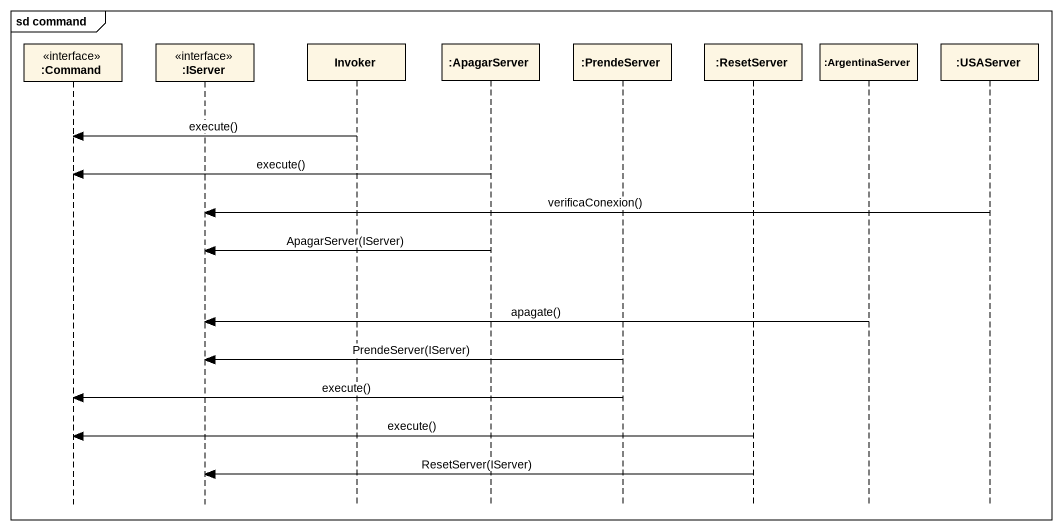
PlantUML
@startuml
mainframe sd command
hide footbox
participant ":Command" as Command <<interface>>
participant ":IServer" as IServer <<interface>>
participant Invoker
participant ":ApagarServer" as ApagarServer
participant ":PrendeServer" as PrendeServer
participant ":ResetServer" as ResetServer
participant ":ArgentinaServer" as ArgentinaServer
participant ":USAServer" as USAServer

Invoker -> Command : execute()
ApagarServer -> Command : execute()
USAServer -> IServer : verificaConexion()
ApagarServer -> IServer : ApagarServer(IServer)
ArgentinaServer -> IServer : apagate()
PrendeServer -> IServer : PrendeServer(IServer)
PrendeServer -> Command : execute()
ResetServer -> Command : execute()
ResetServer -> IServer : ResetServer(IServer)
@enduml
